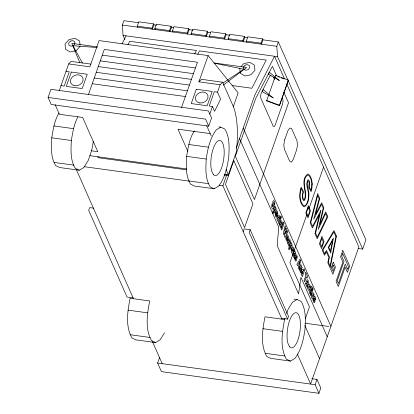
<?xml version="1.0" encoding="UTF-8"?>
<svg xmlns="http://www.w3.org/2000/svg" width="414" height="414" viewBox="0 0 414 414"><rect width="100%" height="100%" fill="white"/><g stroke="black" fill="none" stroke-linecap="round" stroke-linejoin="round"><path stroke-width="0.62" d="M59.062 113.001C54.41 120.396 53.225 129.359 51.75 137.81C51.264 147.156 50.591 157.268 55.652 165.6L59.714 167.53L79.317 170.226L83.876 167.463L88.249 160.435L91.758 150.204L93.321 141.459M77.992 116.779C73.966 124.019 72.704 132.428 71.353 140.506C70.866 149.852 70.194 159.964 75.255 168.296L79.317 170.226M155.555 342.554L151.498 340.624C144.786 328.545 147.229 313.9 149.713 300.962L130.11 298.266C127.626 311.204 125.183 325.849 131.895 337.927L135.952 339.858L155.555 342.554L160.12 339.796L164.487 332.763M194.28 131.01C189.364 138.504 188.142 147.705 186.631 156.357C186.15 165.703 185.477 175.815 190.538 184.147L194.596 186.077L214.198 188.774L218.763 186.015C225.102 177.606 227.265 167.085 228.766 156.88C229.247 147.534 229.92 137.422 224.859 129.09L220.802 127.16L218.902 126.901M220.802 127.16L216.237 129.918C209.898 138.328 207.735 148.849 206.234 159.054C205.753 168.4 205.08 178.512 210.141 186.843L214.198 188.774M285.008 318.304L284.599 319.51L264.996 316.813C262.512 329.751 260.064 344.396 266.776 356.475L270.839 358.405L290.442 361.101L295.001 358.343C301.345 349.933 303.503 339.413 305.004 329.208C305.491 319.862 306.158 309.75 301.097 301.418L297.04 299.488L293.878 299.053M284.599 319.51C282.115 332.447 279.673 347.092 286.379 359.171L290.442 361.101M286.664 313.491L288.108 309.279L292.481 302.251L297.04 299.488M48.081 97.461L50.948 89.326L208.465 110.983L211.57 118.006L208.703 126.141L51.186 104.483L48.081 97.461L205.598 119.123L208.703 126.141M59.14 90.914L68.646 63.922L71.151 61.396L90.956 64.118M88.415 94.583L104.312 49.432L197.462 62.245L181.56 107.392M124.883 39.553L123.056 35.423L122.327 25.052L123.858 20.7L138.587 22.723M137.691 27.164L137.257 26.175L138.788 21.828L153.496 23.846L153.93 24.835L152.399 29.187L151.964 28.199L153.496 23.846M98.118 156.797L97.818 157.651L186.46 169.843M155.25 29.575L154.81 28.592L156.342 24.24L171.049 26.263L171.489 27.252L169.957 31.599L169.517 30.61L171.049 26.263M172.876 32.002L172.436 31.014L173.968 26.662L188.675 28.685L189.115 29.673L187.583 34.026L187.144 33.037L188.675 28.685M191.62 34.579L191.185 33.591L192.717 29.244L207.424 31.262L207.859 32.251L206.327 36.603L205.893 35.614L207.424 31.262M209.846 37.084L209.406 36.096L210.938 31.749L225.646 33.772L226.085 34.755L224.554 39.107L224.114 38.119L225.646 33.772M223.995 175.003L228.073 175.562L236.161 152.585A54.689 19.442 -82.2 0 0 232.834 105.322L222.613 82.226L220.103 84.746L198.901 81.832L208.144 55.579L99.091 40.588L89.848 66.835L68.646 63.922M228.59 39.661L228.155 38.678L229.687 34.326L244.395 36.349L244.829 37.338L243.297 41.685L242.863 40.696L244.395 36.349M209.774 114.078L212.449 106.481L209.23 106.036L214.276 91.706L217.495 92.151L220.6 99.169L214.581 111.294L212.449 106.481M217.495 92.151L220.103 84.746M246.744 42.161L246.304 41.172L247.836 36.82L262.548 38.844L262.983 39.832L261.451 44.179L261.017 43.196L262.548 38.844M233.232 106.796L238.133 92.886L208.144 55.579M311.861 378.701L316.979 379.405L320.788 388.011L318.925 393.3L161.408 371.637L157.605 363.031L159.462 357.743M281.887 319.101L222.892 185.757L226.856 174.501M236.135 148.16L254.791 95.173L274.513 56.252L284.428 78.665M358.208 248.483L362.674 249.099L277.54 56.666L276.816 46.296L278.348 41.943L262.398 39.749M266.626 100.871L275.641 75.374L288.398 80.14L279.543 105.285L279.388 105.632L266.626 100.871L266.787 100.519L279.543 105.285M279.388 105.632L288.398 80.14M243.173 231.592L244.131 228.864L250.191 229.698L288.548 316.394L287.585 319.122L281.525 318.288M250.191 229.698L249.228 232.425L287.585 319.122M306.929 214.405L289.914 262.719L309.475 306.929L305.268 318.868M309.061 208.345L323.572 167.142M362.674 249.099L365.919 239.882L278.348 41.943M318.925 393.3L315.121 384.694L316.979 379.405M275.481 75.726L275.641 75.374M122.021 43.853L126.084 35.842M127.952 44.748L129.701 41.296L196.433 50.472L194.689 53.923M197.716 54.343L199.465 50.891L266.197 60.066L251.919 88.254L232.218 85.543M80.15 46.192L76.233 50.71L70.173 51.973L65.526 49.24L65.003 44.112L68.921 39.589L74.981 38.326L79.633 41.064L80.021 44.909M240.964 66.789L243.701 63.621L249.761 62.359L254.413 65.096L254.931 70.225L251.013 74.748L244.959 76.01L240.306 73.273L239.789 68.144M270.968 75.125L269.524 76.683L261.312 92.902L260.592 95.675L260.846 98.216L273.24 126.234L274.151 126.715L275.139 125.168L282.514 104.23L283.119 100.969L282.239 97.073M198.901 81.832L201.53 79.322L222.613 82.226M223.301 85.165L246.584 67.43L214.141 62.969M223.162 82.909L243.877 69.216L214.121 63.176M97.243 47.532L73.055 45.726L82.386 63.083M153.93 24.835L156.487 25.187M171.158 27.205L173.709 27.557M189.022 29.663L192.852 30.186M207.528 32.204L210.716 32.644M226.028 34.75L229.858 35.278M244.534 37.296L247.722 37.731M137.257 26.175L151.964 28.199M154.81 28.592L169.517 30.61M172.436 31.014L187.144 33.037M191.185 33.591L205.893 35.614M209.406 36.096L224.114 38.119M228.155 38.678L242.863 40.696M246.304 41.172L261.017 43.196M122.327 25.052L276.816 46.296M123.056 35.423L277.54 56.666M97.228 46.891L71.803 43.398L79.855 62.788M102.299 55.15L195.449 67.958M100.286 60.863L193.436 73.671M98.278 66.576L191.423 79.39M96.265 72.295L189.41 85.103M66.038 71.322L69.257 71.767L64.211 86.096L60.993 85.651M94.252 78.008L187.397 90.816M92.239 83.726L185.384 96.534M210.183 133.603L177.984 129.173L187.858 151.483M53.867 125.939L73.469 128.63M188.753 144.486L208.356 147.182M51.75 137.81L71.353 140.506M186.631 156.357L206.234 159.054M91.484 150.789L97.766 151.653L82.64 117.462L59.383 114.264L55.15 104.69M89.859 155.664L186.502 168.953M224.295 174.149L228.373 174.713L226.028 169.419M54.182 162.438L73.785 165.134M189.069 180.985L208.672 183.681M84.063 166.666L189.622 181.182M219.053 185.229L222.892 185.757M93.885 208.201L89.647 207.621L88.684 210.348L127.041 297.045L133.096 297.878M305.051 323.22L328.887 326.496M127.988 310.138L147.591 312.834M262.874 328.685L282.477 331.381M130.426 334.766L150.028 337.462M265.307 353.313L284.91 356.009M157.605 363.031L315.121 384.694M277.804 76.59L279.543 77.242M281.282 77.889L284.18 78.97M279.481 80.57L268.541 74.329L269.297 72.176L279.067 80.332M273.354 97.968L262.409 91.727L263.169 89.579L272.94 97.735M286.778 83.975L358.871 246.925L310.598 384.001L297.288 353.908M276.568 75.736L272.402 66.333L255.78 98.315L235.354 156.316L254.465 199.522L288.532 102.786L283.849 92.203M273.38 77.051L274.425 79.405M243.209 128.061L330.915 326.304M239.53 138.514L278.731 227.115L277.173 245.564L298.566 293.919L300.952 277.349L327.236 336.753M304.828 325.378L319.536 358.622M206.633 125.577L211.223 135.952M76.29 169.476L133.458 298.691M152.512 341.757L162.169 363.59M275.258 209.086L274.498 211.285A0.931 0.331 -82.2 0 1 274.311 210.483L274.932 208.718A0.9 0.321 -82.2 0 1 275.258 209.086M291.275 245.285L290.509 247.479A0.931 0.331 -82.2 0 1 290.323 246.682L290.944 244.912A0.9 0.321 -82.2 0 1 291.275 245.285M294.721 258.559L295.125 260.535L295.865 261.286C297.614 260.753 295.663 254.144 296.569 257.317L297.133 258.279L297.216 256.369L296.465 254.739L296.062 254.765L295.565 255.868A1.708 0.605 -82.2 0 0 295.498 257.26L295.813 259.733L294.892 257.384L294.721 258.559M301.951 273.017C302.712 276.185 303.493 267.506 301.951 273.017M313.103 300.109L313.507 302.085L314.247 302.836C315.996 302.303 314.05 295.699 314.956 298.872L315.52 299.834L315.603 297.925L314.847 296.289L314.449 296.315L313.947 297.423A1.708 0.605 -82.2 0 0 313.884 298.81L314.2 301.283L313.274 298.939L313.103 300.109M279.579 217.024L279.388 218.835L278.808 217.94C279.139 214.214 276.593 220.119 278.42 219.156L278.855 220.496L278.617 220.89A2.67 0.947 -82.2 0 1 277.913 221.226L277.142 219.632A2.712 0.963 -82.2 0 1 277.085 218.028C276.723 215.337 279.621 213.313 279.579 217.024M310.122 286.069L309.936 287.875L309.351 286.985C309.682 283.254 307.136 289.158 308.963 288.196L309.398 289.536L309.16 289.929A2.67 0.947 -82.2 0 1 308.456 290.271L307.685 288.672A2.712 0.963 -82.2 0 1 307.628 287.073C307.271 284.382 310.164 282.353 310.122 286.069M313.978 294.773L313.786 296.584L313.207 295.689C313.538 291.963 310.986 297.868 312.818 296.905L313.248 298.246L313.015 298.639A2.67 0.947 -82.2 0 1 312.311 298.975L311.54 297.376A2.712 0.963 -82.2 0 1 311.483 295.777C311.121 293.086 314.014 291.063 313.978 294.773M295.663 253.078L294.194 258.232L293.661 257.027C295.415 254.072 294.835 250.408 293.262 256.121L292.729 254.926L294.442 250.061L294.939 251.174L294.659 251.971L295.306 251.909L295.663 253.078M302.039 267.491L300.569 272.64L300.036 271.439C301.79 268.479 301.211 264.82 299.638 270.533L299.105 269.333L300.818 264.468L301.314 265.586L301.035 266.378L301.682 266.316L302.039 267.491M273.861 211.43C274.14 216.129 277.251 209.21 275.698 207.595L275.119 207.668L275.372 206.948L274.875 205.825L272.51 212.542L273.043 213.748L273.861 211.43M289.878 247.624C290.157 252.323 293.267 245.409 291.715 243.789L291.13 243.862L291.384 243.142L290.887 242.019L288.522 248.736L289.055 249.947L289.878 247.624M274.839 203.083L274.534 205.121L273.644 202.342L273.939 206.741L273.421 208.47L272.852 209.07L272.288 208.796L271.656 207.197L271.946 203.952L272.428 205.587A1.221 0.435 -82.2 0 0 272.371 206.555C274.094 208.827 271.455 200.976 273.628 200.516L274.451 201.339L274.839 203.083M311.856 184.256L311.043 190.29L309.248 186.849C309.775 184.587 310.039 181.932 308.647 179.924L308.114 179.764C304.155 185.705 310.779 193.26 308.063 199.884A8.797 3.126 -82.2 0 1 305.703 205.121L304.704 205.825L303.71 205.758C299.379 201.318 299.529 194.233 301.159 188.608L302.981 192.06C302.324 194.808 301.739 198.13 303.503 200.599L304.166 200.743C309.217 193.297 299.632 181.917 307.519 175.065L308.414 175.153C310.852 177.446 311.659 181.016 311.856 184.256M312.234 183.894L311.985 187.589L311.054 191.698L308.772 187.325L309.191 182.672L308.834 181.513L308.032 180.758C305.475 184.292 309.154 189.007 308.854 192.934C309.041 197.685 308.694 203.683 304.632 206.809L303.54 206.736C298.608 201.644 299.213 193.55 301.154 187.226L303.467 191.61C302.82 194.166 302.044 197.297 303.71 199.636L304.238 199.755C308.016 192.386 299.363 180.809 307.597 174.082L308.59 174.18C311.204 176.618 312.021 180.442 312.234 183.894M310.179 291.911L310.422 292.527L310.008 293.899L309.429 292.786L309.408 291.528L310.381 288.537L310.184 288.097L311.178 286.276L312.047 286.524L311.395 288.372L311.685 289.034L311.204 290.4L310.914 289.738L310.179 291.911M279.569 224.269L279.678 225.573L280.185 226.401L280.568 226.365L280.418 227.089L280.915 228.212L281.97 224.88A2.525 0.9 -82.2 0 0 282.255 223.632C282.534 222.737 281.541 219.332 280.589 221.231L281.028 222.561C281.504 221.868 281.779 223.317 281.473 223.643L280.304 222.582L279.569 224.269M287.575 242.366L287.683 243.67L288.191 244.498L288.574 244.462L288.423 245.186L288.92 246.309L289.976 242.977A2.525 0.9 -82.2 0 0 290.261 241.729C290.54 240.834 289.546 237.429 288.594 239.328L289.034 240.658C289.51 239.965 289.79 241.414 289.479 241.74L288.31 240.679L287.575 242.366M305.667 283.259L305.775 284.563L306.282 285.386L306.665 285.349L306.51 286.074L307.012 287.202L308.063 283.869A2.525 0.9 -82.2 0 0 308.352 282.617C308.627 281.727 307.638 278.317 306.681 280.216L307.126 281.551C307.602 280.858 307.876 282.307 307.571 282.633L306.396 281.567L305.667 283.259M301.195 272.898C301.097 273.483 301.118 275.434 302.101 274.808L301.847 275.527L302.344 276.65L304.709 269.933L304.171 268.722L303.353 271.051A2.153 0.766 -82.2 0 0 303.26 269.856C302.179 267.853 301.226 271.967 301.195 272.898M275.336 213.764C275.072 214.638 275.445 218.199 276.888 216.848L276.423 215.503L276.024 215.399A1.061 0.378 -82.2 0 1 275.988 214.25L276.102 213.805L277.168 216.206L277.763 212.724L277.018 210.788A2.815 0.999 -82.2 0 0 276.355 210.928L275.336 213.764M286.012 237.89C285.748 238.769 286.121 242.33 287.559 240.979L287.099 239.628L286.7 239.53A1.061 0.378 -82.2 0 1 286.664 238.381L286.778 237.931L287.844 240.337L288.439 236.849L287.689 234.914A2.815 0.999 -82.2 0 0 287.031 235.059L286.012 237.89M280.294 224.616L280.692 225.48L281.142 224.585L280.516 224.145L280.294 224.616M288.299 242.713L288.698 243.577L289.148 242.682L288.527 242.242L288.299 242.713M306.391 283.6L306.79 284.465L307.24 283.569L306.614 283.135L306.391 283.6M277.132 213.132L276.94 214.095L276.417 212.915L276.712 212.398L277.132 213.132M287.808 237.263L287.616 238.226L287.093 237.041L287.388 236.523L287.808 237.263M291.42 249.559L291.337 250.196A2.96 1.051 -82.2 0 0 291.389 251.826L292.036 253.228A2.882 1.025 -82.2 0 0 292.475 253.264A2.826 1.004 -82.2 0 0 293.133 252.405L293.619 250.884A2.789 0.994 -82.2 0 0 293.717 248.602L293.241 247.22L292.6 246.982L291.42 249.559M292.093 250.139C291.601 252.98 293.624 250.191 292.983 248.866L292.486 249.016L292.093 250.139M333.229 238.599L330.693 253.016L328.209 247.412L333.229 238.599M284.723 139.741L283.787 144.853L284.346 149.112L289.733 161.279L291.456 162.148L293.335 159.204L296.59 149.966L297.521 144.931L296.967 140.724L291.585 128.557L289.847 128.04L287.978 130.503L284.723 139.741M300.6 260.649L298.955 268.991L298.334 267.594L298.629 266.269L297.961 264.753L297.475 265.653L296.874 264.287L299.959 259.195L300.6 260.649M335.914 236.679L330.093 266.14L328.338 262.176L329.466 257.11L326.491 250.377L324.638 253.813L322.946 249.984L333.839 231.99L335.914 236.679M336.453 236.135L330.149 268.034L327.79 262.688L328.918 257.622L326.351 251.826L324.504 255.262L322.195 250.056L333.989 230.572L336.453 236.135M299.658 261.648L299.017 264.541L298.597 263.589L299.658 261.648M332.851 239.949L330.403 251.008L328.799 247.381L332.851 239.949M285.608 231.229L284.454 236.218L285.034 237.527L287.818 231.762L287.259 230.5L285.738 233.801L286.762 229.377L286.203 228.114L284.584 231.203L285.707 226.986L285.148 225.723L283.207 233.398L283.787 234.707L285.608 231.229M319.385 214.643L314.971 233.719L317.181 238.723L327.841 216.672L325.709 211.849L319.877 224.466L323.8 207.543L321.668 202.71L315.473 214.54L319.763 198.415L317.621 193.566L310.2 222.934L312.41 227.933L319.385 214.643M320.819 210.571L315.587 233.16L317.321 237.067L327.07 216.889L325.58 213.52L318.242 229.403L323.184 208.097L321.518 204.335L313.714 219.234L319.122 198.922L317.621 195.532L310.831 222.401L312.56 226.313L320.819 210.571M71.337 72.052L66.292 86.381L82.195 88.57L87.24 74.241L71.337 72.052M196.293 89.233L191.247 103.562L207.15 105.751L212.196 91.422L196.293 89.233M233.822 160.663L225.47 184.375L244.586 227.576L252.933 203.864L233.822 160.663M280.231 217.93L278.519 222.794L279.046 223.995L280.759 219.13L280.231 217.93M280.883 216.077L280.433 217.35L280.966 218.545L281.411 217.278L280.883 216.077M283.549 222.106L281.184 228.823L281.717 230.024L284.082 223.312L283.549 222.106M308.316 205.836L305.796 212.982L307.964 217.883L310.484 210.731L308.316 205.836M308.244 207.502L306.443 212.62L308.032 216.212L309.838 211.099L308.244 207.502M305.822 272.453L305.237 274.109L305.837 275.47L304.057 280.526L304.647 281.862L306.427 276.806L307.033 278.167L307.618 276.505L305.822 272.453M321.921 236.585L319.401 243.737L321.569 248.633L324.09 241.486L321.921 236.585M321.838 238.552L320.162 243.308L321.652 246.666L323.324 241.911L321.838 238.552M311.959 289.65L310.246 294.514L310.774 295.71L312.487 290.845L311.959 289.65M312.611 287.797L312.161 289.065L312.694 290.266L313.139 288.998L312.611 287.797M333.26 262.212L330.739 269.359L332.908 274.259L335.423 267.113L333.26 262.212M333.135 265.126L331.868 268.727L333.027 271.346L334.295 267.744L333.135 265.126M342.802 250.486L340.567 256.83L342.87 262.036L336.059 281.38L338.316 286.483L345.126 267.139L347.429 272.34L349.664 265.995L342.802 250.486M342.678 253.497L341.731 256.173L344.034 261.379L337.224 280.728L338.44 283.476L345.25 264.127L347.553 269.333L348.5 266.652L342.678 253.497M70.302 41.115L68.698 42.968L68.91 45.074L70.815 46.192L73.299 45.675L74.908 43.822L74.696 41.721L72.786 40.598L70.302 41.115M245.083 65.148L243.479 67.006L243.691 69.107L245.6 70.23L248.084 69.712L249.689 67.86L249.476 65.754L247.567 64.631L245.083 65.148M213.298 174.449L211.621 170.837A17.735 6.308 -82.2 0 1 216.781 141.961A17.735 6.308 -82.2 0 1 223.927 157.346A17.735 6.308 -82.2 0 1 213.298 174.449M289.541 346.777L287.865 343.165A17.735 6.308 -82.2 0 1 293.019 314.288A17.735 6.308 -82.2 0 1 300.171 329.673A17.735 6.308 -82.2 0 1 289.541 346.777M74.846 85.77A6.541 5.299 -23.9 0 0 82.976 78.303A6.541 5.299 -23.9 0 0 72.481 76.859A6.541 5.299 -23.9 0 0 74.846 85.77M199.796 102.951A6.541 5.299 -23.9 0 0 207.926 95.484A6.541 5.299 -23.9 0 0 197.437 94.04A6.541 5.299 -23.9 0 0 199.796 102.951"/></g></svg>
